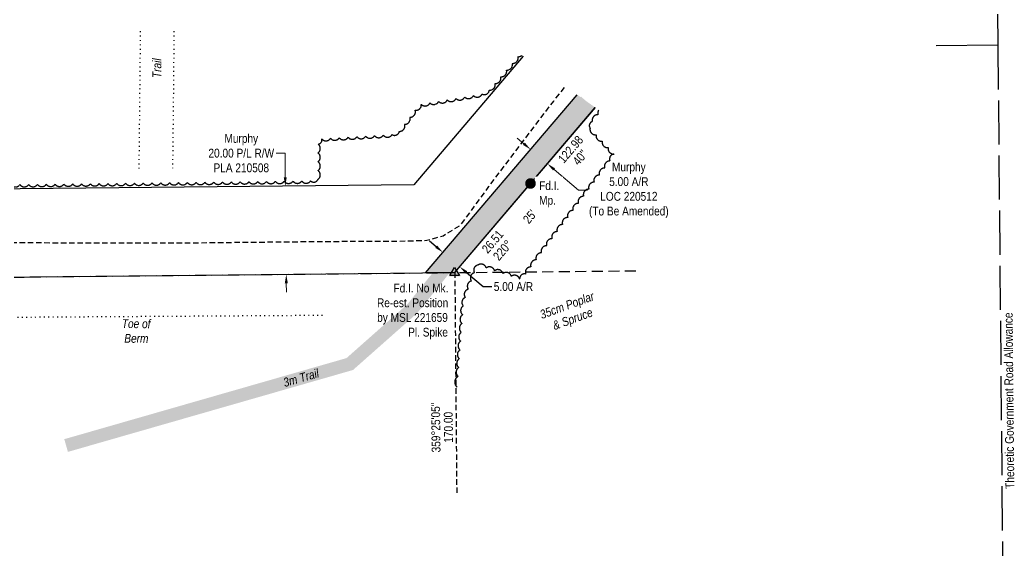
# Model space of a CAD drawing. Extents: x 538089 to 546766, y 6046620 to 6052605.
# Drawn here: x 539575 to 540702, y 6047836 to 6048437 of the extents above; entities that cross this region are included whole.
import ezdxf
from ezdxf.enums import TextEntityAlignment as Align

# ---------------------------------------------------------------- set-up
doc = ezdxf.new("R2010")
doc.units = 0
doc.header["$LTSCALE"] = 5
doc.header["$PDSIZE"] = 0.5
for name, pattern in [('0', [1, 1, 0]), ('foc-ACCESSROAD', [3.75, 2.5, -1.25]), ('foc-QUARTERLINE', [33, 25, -3, 2, -3]), ('foc-TIELINE', [1.875, 1.25, -0.625]), ('foc-TOPO', [1, 0.2, -0.8]), ('foc-UNSURVEYED', [12.5, 10, -2.5]), ('UG_PIPE', [1.875, 1.25, -0.625])]:
    doc.linetypes.add(name, pattern=pattern)
for name, color, linetype in [('AS-PIPE-UG', 44, 'UG_PIPE'), ('AS-ROADS', 254, 'Continuous'), ('C-RW', 13, 'Continuous'), ('C-WS', 13, 'foc-ACCESSROAD'), ('L-BD', 7, 'Continuous'), ('L-MON', 1, 'Continuous'), ('L-QSEC', 8, 'foc-QUARTERLINE'), ('L-ROAD-T', 7, 'Continuous'), ('L-TIE', 7, 'foc-TIELINE'), ('L-USEC', 7, 'foc-UNSURVEYED'), ('P-PROPOSED', 10, 'Continuous'), ('P-PROPOSED-H', 21, 'Continuous'), ('P-TXT', 4, 'Continuous'), ('T-BUSH', 110, '0'), ('T-BUSH-T', 110, 'Continuous'), ('T-GENERAL', 48, 'foc-TOPO')]:
    doc.layers.add(name, color=color, linetype=linetype)
for name, color, linetype, lineweight in [('C-AR-T', 13, 'Continuous', 9), ('C-RW-T', 13, 'Continuous', 9), ('T-TEXT', 48, 'Continuous', 18)]:
    doc.layers.add(name, color=color, linetype=linetype, lineweight=lineweight)
doc.styles.add('80CG', font='ARIALN.TTF', dxfattribs={"height": 10})
doc.styles.add('80L', font='ARIALN.TTF', dxfattribs={"height": 10})
doc.styles.add('TXT', font='ARIALN.TTF', dxfattribs={"height": 0.2})
doc.dimstyles.new('Compass 5 000', dxfattribs={"dimscale": 5, "dimtxt": 9, "dimasz": 2, "dimexe": 0.2, "dimexo": 0.0625, "dimgap": 0.5, "dimtad": 0, "dimtih": 1, "dimtoh": 1, "dimzin": 0, "dimdsep": 46, "dimtxsty": '80CG', "dimcen": 0.1, "dimse1": 1, "dimse2": 1, "dimclrd": 256, "dimclrt": 256, "dimaunit": 1, "dimadec": 4, "dimazin": 0, "dimtfac": 0.06, "dimtofl": 0, "dimtmove": 0, "dimatfit": 1, "dimfxl": 0.2, "dimtolj": 1, "dimtzin": 0, "dimlwd": -1, "dimarcsym": 0})

# ---------------------------------------------------------------- blocks, each defined once
blk = doc.blocks.new('*D536')
at = {"layer": 'C-RW-T', "transparency": 16777216}
for p, q in [((539875.9, 6048286.1), (539865.9, 6048286.1)), ((539876.2, 6048258.7), (539875.9, 6048286.1)), ((539877.4, 6048138.7), (539877.5, 6048128.7))]:
    blk.add_line(p, q, dxfattribs=at)
for points in [[(539877.8, 6048258.7), (539874.5, 6048258.7), (539876.3, 6048248.7)], [(539879.1, 6048138.7), (539875.7, 6048138.7), (539877.3, 6048148.7)]]:
    blk.add_solid(points, dxfattribs=at)
at = {"layer": 'Defpoints', "color": 0, "transparency": 16777216}
for p in [(539633.5, 6048246.2), (539876.3, 6048248.7), (539634.5, 6048146.3)]:
    blk.add_point(p, dxfattribs=at)
at = {"layer": 'C-RW-T', "transparency": 16777216, "insert": (539826.3, 6048286.1), "char_height": 10, "attachment_point": 5, "style": '80CG'}
blk.add_mtext('\\A1;Murphy\\P20.00 P/L R/W\\PPLA 210508', dxfattribs=at)
blk = doc.blocks.new('*D552')
at = {"layer": 'C-AR-T', "transparency": 16777216}
for p, q in [((540146.9, 6048296.8), (540139.2, 6048303.3)), ((540181.1, 6048267.6), (540208.9, 6048244)), ((540208.9, 6048244), (540218.9, 6048244))]:
    blk.add_line(p, q, dxfattribs=at)
for points in [[(540147.9, 6048298.1), (540145.8, 6048295.5), (540154.5, 6048290.3)], [(540182.2, 6048268.9), (540180, 6048266.4), (540173.5, 6048274.1)]]:
    blk.add_solid(points, dxfattribs=at)
at = {"layer": 'Defpoints', "color": 0, "transparency": 16777216}
for p in [(540173.5, 6048274.1), (540098.7, 6048224.9), (540117.7, 6048208.7)]:
    blk.add_point(p, dxfattribs=at)
at = {"layer": 'C-AR-T', "transparency": 16777216, "insert": (540265.9, 6048244), "char_height": 10, "attachment_point": 5, "style": '80CG'}
blk.add_mtext('\\A1;Murphy\\P5.00 A/R\\PLOC 220512\\P(To Be Amended)', dxfattribs=at)
blk = doc.blocks.new('TRIA')
blk.add_hatch(color=255).paths.add_polyline_path([(-0.04, 1.52), (-1.47, -0.87), (1.39, -0.87)])
blk = doc.blocks.new('TRIAA')
blk.add_blockref('TRIA', (0, 0))
blk = doc.blocks.new('TRIB')
at = {"color": 1}
blk.add_lwpolyline([(-1.12, -0.67), (-0.04, 1.13), (1.04, -0.67)], close=True, dxfattribs=at)
blk = doc.blocks.new('TRIBB')
blk.add_blockref('TRIB', (0, 0))
blk = doc.blocks.new('TRICC')
for name in ['TRIAA', 'TRIBB']:
    blk.add_blockref(name, (0, 0))
blk = doc.blocks.new('plspike')
blk.add_blockref('TRICC', (0, 0))
blk = doc.blocks.new('fdia')
at = {"color": 255, "const_width": 1}
blk.add_lwpolyline([(-0.5, 0, 1), (0.5, 0, 1)], format="xyb", close=True, dxfattribs=at)
blk = doc.blocks.new('Fdiaa')
blk.add_blockref('fdia', (0, 0))
blk = doc.blocks.new('fdib')
at = {"color": 1, "const_width": 1.6}
blk.add_lwpolyline([(-0.4, 0, 1), (0.4, 0, 1)], format="xyb", close=True, dxfattribs=at)
at = {"color": 1}
blk.add_circle((0, 0), 0.8, dxfattribs=at)
blk = doc.blocks.new('Fdibb')
blk.add_blockref('fdib', (0, 0))
blk = doc.blocks.new('fdicc')
for name in ['Fdibb', 'Fdiaa']:
    blk.add_blockref(name, (0, 0))
blk = doc.blocks.new('FDI')
blk.add_blockref('fdicc', (0, 0))
blk = doc.blocks.new('*D633')
at = {"layer": 'Defpoints', "color": 0, "transparency": 16777216}
for p in [(540055, 6048173.6), (540061.6, 6048181.3), (540080.6, 6048165.1)]:
    blk.add_point(p, dxfattribs=at)
at = {"layer": 'P-TXT', "transparency": 16777216}
for p, q in [((540047.4, 6048180.1), (540039.8, 6048186.5)), ((540081.7, 6048150.9), (540100.6, 6048134.8)), ((540100.6, 6048134.8), (540110.6, 6048134.8))]:
    blk.add_line(p, q, dxfattribs=at)
for points in [[(540048.5, 6048181.3), (540046.3, 6048178.8), (540055, 6048173.6)], [(540082.7, 6048152.2), (540080.6, 6048149.6), (540074, 6048157.4)]]:
    blk.add_solid(points, dxfattribs=at)
at = {"layer": 'P-TXT', "transparency": 16777216, "insert": (540135, 6048134.8), "char_height": 10, "attachment_point": 5, "style": '80CG'}
blk.add_mtext('\\A1;5.00 A/R', dxfattribs=at)

msp = doc.modelspace()

# ---------------------------------------------------------------- hatches: boundary and pattern name
at = {"layer": 'P-PROPOSED-H'}
h = msp.add_hatch(color=256, dxfattribs=at)
h.dxf.hatch_style = 1
h.paths.add_polyline_path([(540227.674, 6048337.913), (540207.35, 6048352.412), (540035.41, 6048150.551), (540068.121, 6048150.68)])

# ---------------------------------------------------------------- linework, layer by layer
at = {"layer": 'AS-PIPE-UG', "flags": 128}
msp.add_lwpolyline([(539251.837, 6047920.843), (539171.582, 6047919.728), (539100.637, 6047918.983), (539038.977, 6047919.238), (539022.862, 6047920.053), (539012.747, 6047923.798), (539007.927, 6047932.163), (539006.197, 6047945.203), (539005.337, 6048024.928), (539004.732, 6048128.753), (539004.537, 6048161.163), (539005.097, 6048176.708), (539011.127, 6048184.543), (539017.907, 6048188.528), (539032.777, 6048188.938), (539078.487, 6048188.673), (539265.867, 6048185.503), (539537.882, 6048184.773), (539751.047, 6048184.328), (539920.727, 6048186.073), (540006.202, 6048186.448), (540036.782, 6048187.348), (540055.122, 6048192.493), (540074.972, 6048204.378), (540107.257, 6048248.338), (540180.637, 6048345.233), (540194.131, 6048361.842)], dxfattribs=at)
at = {"layer": 'AS-ROADS', "const_width": 14.992, "flags": 128}
msp.add_lwpolyline([(540217.443, 6048345.211), (540085.772, 6048190.923), (540020.242, 6048109.748), (539949.332, 6048047.008), (539627.612, 6047954.633)], dxfattribs=at)
at = {"layer": 'C-RW', "flags": 128}
msp.add_lwpolyline([(540146.068, 6048396.129), (540021.892, 6048250.365), (538943.042, 6048239.218), (538946.142, 6047942.898), (539046.084, 6047943.933), (539044.03, 6048140.308), (540068.45, 6048150.892), (540227.736, 6048337.869)], dxfattribs=at)
at = {"layer": 'C-WS', "flags": 128}
msp.add_lwpolyline([(538950.268, 6047525.381), (538944.088, 6048139.223), (540068.121, 6048150.68), (540277.349, 6048152.84)], dxfattribs=at)
at = {"layer": 'L-QSEC'}
msp.add_line((540684.507, 6048408.451), (540614.669, 6048407.826), dxfattribs=at)
at = {"layer": 'L-TIE'}
msp.add_line((540068.482, 6048150.843), (540070.681, 6047899.338), dxfattribs=at)
at = {"layer": 'L-USEC'}
for p, q in [((540683.609, 6048508.409), (540684.507, 6048408.449)), ((540684.507, 6048408.449), (540691.735, 6047604.215))]:
    msp.add_line(p, q, dxfattribs=at)
at = {"layer": 'P-PROPOSED', "flags": 128}
msp.add_lwpolyline([(540227.674, 6048337.913), (540068.121, 6048150.68), (540035.41, 6048150.551), (540207.35, 6048352.412)], dxfattribs=at)
at = {"layer": 'T-BUSH', "flags": 128}
for points in [[(538947.336, 6048424.373, 0.39226416), (538949.298, 6048416.313, 0.52056705), (538949.561, 6048406.321, 0.52056705), (538949.874, 6048396.379, 0.52056705), (538959.866, 6048396.132, 0.52056705), (538969.858, 6048395.885, 0.52056705), (538979.849, 6048395.639, 0.52056705), (538989.841, 6048395.392, 0.52056705), (538999.833, 6048395.145, 0.52056705), (539009.825, 6048394.898, 0.52056705), (539019.816, 6048394.651, 0.52056705), (539029.808, 6048394.404, 0.52056705), (539039.8, 6048394.158, 0.52056705), (539049.792, 6048393.911, 0.52056705), (539059.783, 6048393.664, 0.52056705), (539069.775, 6048393.417, 0.52056705), (539079.767, 6048393.17, 0.52056705), (539089.759, 6048392.923, 0.52056705), (539099.75, 6048392.677, 0.52056705), (539109.742, 6048392.43, 0.52056705), (539119.734, 6048392.183, 0.52056705), (539129.725, 6048391.936, 0.52056705), (539139.717, 6048391.689, 0.52056705), (539149.709, 6048391.442, 0.52056705), (539159.701, 6048391.196, 0.52056705), (539169.692, 6048390.949, 0.52056705), (539179.684, 6048390.702, 0.52056705), (539189.676, 6048390.455, 0.52056705), (539199.668, 6048390.208, 0.52056705), (539209.659, 6048389.961, 0.52056705), (539219.651, 6048389.714, 0.52056705), (539229.643, 6048389.468, 0.52056705), (539239.635, 6048389.221, 0.52056705), (539240.757, 6048379.753, 0.52056705), (539241.392, 6048369.778, 0.52056705), (539242.027, 6048359.803, 0.52056705), (539242.662, 6048349.829, 0.52056705), (539243.296, 6048339.854, 0.52056705), (539243.931, 6048329.88, 0.52056705), (539244.566, 6048319.905, 0.52056705), (539245.201, 6048309.93, 0.52056705), (539245.836, 6048299.956, 0.52056705), (539246.471, 6048289.981, 0.52056705), (539247.106, 6048280.007, 0.52056705), (539247.741, 6048270.032, 0.52056705), (539248.376, 6048260.057, 0.52056705), (539249.011, 6048250.083, 0.52056705), (539255.365, 6048246.282, 0.52056705), (539265.359, 6048246.411, 0.52056705), (539275.353, 6048246.54, 0.52056705), (539285.347, 6048246.669, 0.52056705), (539295.341, 6048246.798, 0.52056705), (539305.335, 6048246.927, 0.52056705), (539315.329, 6048247.056, 0.52056705), (539325.323, 6048247.185, 0.52056705), (539335.317, 6048247.314, 0.52056705), (539345.31, 6048247.443, 0.52056705), (539355.304, 6048247.573, 0.52056705), (539365.298, 6048247.702, 0.52056705), (539375.292, 6048247.831, 0.52056705), (539385.286, 6048247.96, 0.52056705), (539395.28, 6048248.089, 0.52056705), (539405.274, 6048248.218, 0.52056705), (539415.268, 6048248.347, 0.52056705), (539425.262, 6048248.476, 0.52056705), (539435.256, 6048248.605, 0.52056705), (539445.25, 6048248.734, 0.52056705), (539455.244, 6048248.863, 0.52056705), (539465.238, 6048248.992, 0.52056705), (539475.232, 6048249.121, 0.52056705), (539485.226, 6048249.25, 0.52056705), (539495.22, 6048249.379, 0.52056705), (539505.214, 6048249.508, 0.52056705), (539515.208, 6048249.637, 0.52056705), (539525.202, 6048249.766, 0.52056705), (539535.196, 6048249.895, 0.52056705), (539545.19, 6048250.024, 0.52056705), (539555.184, 6048250.153, 0.52056705), (539565.177, 6048250.282, 0.52056705), (539575.171, 6048250.412, 0.52056705), (539585.165, 6048250.541, 0.52056705), (539595.159, 6048250.67, 0.52056705), (539605.153, 6048250.799, 0.52056705), (539615.147, 6048250.928, 0.52056705), (539625.141, 6048251.057, 0.52056705), (539635.135, 6048251.186, 0.52056705), (539645.129, 6048251.315, 0.52056705), (539655.123, 6048251.444, 0.52056705), (539665.117, 6048251.573, 0.52056705), (539675.111, 6048251.702, 0.52056705), (539685.105, 6048251.831, 0.52056705), (539695.099, 6048251.96, 0.52056705), (539705.093, 6048252.089, 0.52056705), (539715.087, 6048252.218, 0.52056705), (539725.081, 6048252.347, 0.52056705), (539735.075, 6048252.476, 0.52056705), (539745.069, 6048252.605, 0.52056705), (539755.063, 6048252.734, 0.52056705), (539765.057, 6048252.863, 0.52056705), (539775.051, 6048252.992, 0.52056705), (539785.045, 6048253.121, 0.52056705), (539795.038, 6048253.251, 0.52056705), (539805.032, 6048253.38, 0.52056705), (539815.026, 6048253.509, 0.52056705), (539825.02, 6048253.638, 0.52056705), (539835.014, 6048253.767, 0.52056705), (539845.008, 6048253.896, 0.52056705), (539855.002, 6048254.025, 0.52056705), (539864.996, 6048254.154, 0.52056705), (539874.99, 6048254.283, 0.52056705), (539884.984, 6048254.412, 0.52056705), (539894.978, 6048254.541, 0.52056705), (539904.972, 6048254.67, 0.52056705), (539913.347, 6048256.397, 0.52056705), (539913.344, 6048266.392, 0.52056705), (539913.341, 6048276.386, 0.52056705), (539913.337, 6048286.381, 0.52056705), (539913.334, 6048296.376, 0.52056705), (539917.545, 6048302.398, 0.52056705), (539927.523, 6048302.985, 0.52056705), (539937.501, 6048303.571, 0.52056705), (539947.478, 6048304.158, 0.52056705), (539957.456, 6048304.745, 0.52056705), (539967.433, 6048305.331, 0.52056705), (539977.411, 6048305.918, 0.52056705), (539987.388, 6048306.504, 0.52056705), (539997.366, 6048307.091, 0.52056705), (540005.647, 6048310.82, 0.52056705), (540011.612, 6048318.84, 0.52056705), (540017.576, 6048326.86, 0.52056705), (540023.541, 6048334.88, 0.52056705), (540030.442, 6048341.371, 0.52056705), (540040.296, 6048343.045, 0.52056705), (540050.15, 6048344.719, 0.52056705), (540060.003, 6048346.393, 0.52056705), (540069.857, 6048348.067, 0.52056705), (540079.71, 6048349.74, 0.52056705), (540089.564, 6048351.414, 0.52056705), (540099.418, 6048353.088, 0.52056705), (540107.672, 6048357.587, 0.52056705), (540114.175, 6048365.176, 0.52056705), (540120.679, 6048372.766, 0.52056705), (540127.183, 6048380.355, 0.52056705), (540133.687, 6048387.944, 0.52056705), (540140.19, 6048395.533, 0.20765159), (540144.814, 6048397.024, 0.20765159)], [(540231.822, 6048334.954, 0.23179477), (540230.86, 6048329.673, 0.52056705), (540224.539, 6048321.93, 0.52056705), (540221.934, 6048314.319, 0.52056705), (540228.782, 6048307.038, 0.52056705), (540235.63, 6048299.758, 0.52056705), (540242.477, 6048292.477, 0.52056705), (540249.325, 6048285.197, 0.52056705), (540244.468, 6048277.251, 0.52056705), (540238.49, 6048269.242, 0.52056705), (540232.511, 6048261.233, 0.52056705), (540226.532, 6048253.223, 0.52056705), (540220.554, 6048245.214, 0.52056705), (540214.575, 6048237.204, 0.52056705), (540208.596, 6048229.195, 0.52056705), (540202.618, 6048221.185, 0.52056705), (540196.639, 6048213.176, 0.52056705), (540190.66, 6048205.167, 0.52056705), (540184.681, 6048197.157, 0.52056705), (540178.703, 6048189.148, 0.52056705), (540172.724, 6048181.138, 0.52056705), (540166.745, 6048173.129, 0.52056705), (540160.767, 6048165.12, 0.52056705), (540154.788, 6048157.11, 0.52056705), (540148.809, 6048149.101, 0.52056705), (540142.086, 6048143.453, 0.52056705), (540132.596, 6048146.589, 0.52056705), (540123.106, 6048149.724, 0.52056705), (540113.616, 6048152.86, 0.52056705), (540104.126, 6048155.996, 0.52056705), (540094.636, 6048159.131, 0.52056705), (540090.741, 6048150.615, 0.52056705), (540087.256, 6048141.248, 0.52056705), (540083.77, 6048131.881, 0.52056705), (540080.284, 6048122.513, 0.52056705), (540078.107, 6048112.86, 0.52056705), (540077.367, 6048102.893, 0.52056705), (540076.627, 6048092.925, 0.52056705), (540075.886, 6048082.958, 0.52056705), (540075.146, 6048072.991, 0.52056705), (540074.405, 6048063.023, 0.52056705), (540073.665, 6048053.056, 0.52056705), (540072.924, 6048043.089, 0.52056705), (540072.184, 6048033.121, 0.52056705), (540071.262, 6048020.711)]]:
    msp.add_lwpolyline(points, format="xyb", dxfattribs=at)
at = {"layer": 'T-GENERAL', "flags": 128}
for points, elevation in [([(539711.724, 6048424.373), (539710.117, 6048268.556)], -4582.266), ([(539749.972, 6048424.373), (539748.372, 6048269.251)], -4582.266), ([(539472.446, 6048099.584), (539922.376, 6048102.482)], -4579.717)]:
    msp.add_lwpolyline(points, dxfattribs=dict(at, elevation=elevation))

# ---------------------------------------------------------------- block references
at = {"layer": 'L-MON', "xscale": 4.99739435, "yscale": 4.99739435, "zscale": 4.99739435}
msp.add_blockref('plspike', (540068.482, 6048150.843), dxfattribs=at)

# ---------------------------------------------------------------- texts
at = {"layer": 'L-BD', "style": '80L'}
for s, height, rotation, p in [('122.98', 9.9948, 49.545, (540199.762, 6048290.493)), ("40''", 9.9948, 49.545, (540210.6, 6048281.252)), ("25'", 9.9948, 49.545, (540153.537, 6048214.128)), ('26.51', 9.9948, 49.5964, (540111.372, 6048185.791)), ('220°', 9.9948, 49.5964, (540122.789, 6048176.074)), ("359°25'05''", 9.99466, 90.578252, (540046.956, 6047975.181)), ('170.00', 9.9947, 90.578252, (540061.198, 6047975.325))]:
    msp.add_text(s, height=height, rotation=rotation, dxfattribs=at).set_placement(p, align=Align.MIDDLE)
at = {"layer": 'L-MON', "insert": (539974.764, 6048138.137), "char_height": 9.98954, "attachment_point": 1, "style": '80L'}
msp.add_mtext_dynamic_manual_height_columns('\\pi24.205;Fd.I. No Mk.\\P\\pi5.4931;Re-est. Position \\P\\pi5.6703;by MSL 221659\\P\\pi40.804;Pl. Spike', width=84.59172, gutter_width=49.974, heights=[0], dxfattribs=at)
at = {"layer": 'T-BUSH-T', "insert": (540159.798, 6048105.876), "char_height": 9.99479, "attachment_point": 1, "rotation": 20, "style": '80L'}
msp.add_mtext_dynamic_manual_height_columns('\\pi4.2704;{\\fArial Narrow|b0|i1|c0|p34;35cm Poplar\\P\\pi13.638;& Spruce}', width=73.18659, gutter_width=50, heights=[0], dxfattribs=at)
at = {"layer": 'T-GENERAL', "linetype": 'ByBlock', "char_height": 9.99479, "attachment_point": 1, "style": 'TXT'}
for s, insert, rotation in [('\\pi25.128;{\\fArial Narrow|b0|i1|c0|p34;Trail}', (539725.297, 6048346.263, -4582.266), 89.526753), ('\\pi19.524;{\\fArial Narrow|b0|i1|c0|p34;Toe of \\P\\pi22.455;Berm}', (539671.357, 6048098.07), 359.526753)]:
    msp.add_mtext_dynamic_manual_height_columns(s, width=71.57498, gutter_width=100, heights=[0], dxfattribs=dict(at, insert=insert, rotation=rotation))
at = {"layer": 'T-TEXT', "insert": (539892.675, 6048036.22), "char_height": 10, "width": 41.95539, "attachment_point": 2, "rotation": 16.020284, "style": '80L'}
msp.add_mtext('{\\fArial Narrow|b0|i1|c0|p34;3m Trail}', dxfattribs=at)

# ---------------------------------------------------------------- dimensions: what is measured, and where the dimension line sits
at = {"layer": 'C-AR-T'}
dim = msp.add_linear_dim(base=(540173.489, 6048274.124), p1=(540098.71, 6048224.867), p2=(540117.732, 6048208.665), angle=319.576603, text='Murphy\\P5.00 A/R\\PLOC 220512\\P(To Be Amended)', dimstyle='Compass 5 000', dxfattribs=at)
dim.commit()
dim.dimension.update_dxf_attribs({"geometry": '*D552', "text_midpoint": (540265.924, 6048243.955), "dimtype": 161})
at = {"layer": 'C-RW-T'}
dim = msp.add_linear_dim(base=(539876.269, 6048248.726), p1=(539634.548, 6048146.253), p2=(539633.527, 6048246.247), angle=90.584997, text='Murphy\\P20.00 P/L R/W\\PPLA 210508', dimstyle='Compass 5 000', dxfattribs=at)
dim.commit()
dim.dimension.update_dxf_attribs({"geometry": '*D536', "text_midpoint": (539826.348, 6048286.052), "dimtype": 161})
at = {"layer": 'P-TXT'}
dim = msp.add_linear_dim(base=(540055.016, 6048173.568), p1=(540080.602, 6048165.073), p2=(540061.58, 6048181.275), angle=139.576603, text='5.00 A/R', dimstyle='Compass 5 000', dxfattribs=at)
dim.commit()
dim.dimension.update_dxf_attribs({"geometry": '*D633', "text_midpoint": (540135.033, 6048134.782), "dimtype": 161})

# ---------------------------------------------------------------- next in the draw order: texts
at = {"layer": 'L-MON', "insert": (540164.134, 6048254.314), "char_height": 9.9948, "attachment_point": 1, "style": '80L', "bg_fill": 2}
msp.add_mtext_dynamic_manual_height_columns('Fd.I.\\PMp.', width=22.04407, gutter_width=49.974, heights=[0], dxfattribs=at)
at = {"layer": 'L-ROAD-T', "insert": (540692.166, 6048005.494), "char_height": 10, "width": 200.63581, "attachment_point": 2, "rotation": 90.576389, "style": '80L', "bg_fill": 3, "box_fill_scale": 1.15, "bg_fill_color": 256, "bg_fill_true_color": 256, "bg_fill_transparency": 0}
msp.add_mtext('Theoretic Government Road Allowance', dxfattribs=at)

# ---------------------------------------------------------------- next in the draw order: block references
at = {"layer": 'L-MON', "xscale": 4.99739435, "yscale": 4.99739435, "zscale": 4.99739435}
msp.add_blockref('FDI', (540154.357, 6048251.733), dxfattribs=at)

doc.saveas('drawing.dxf')
